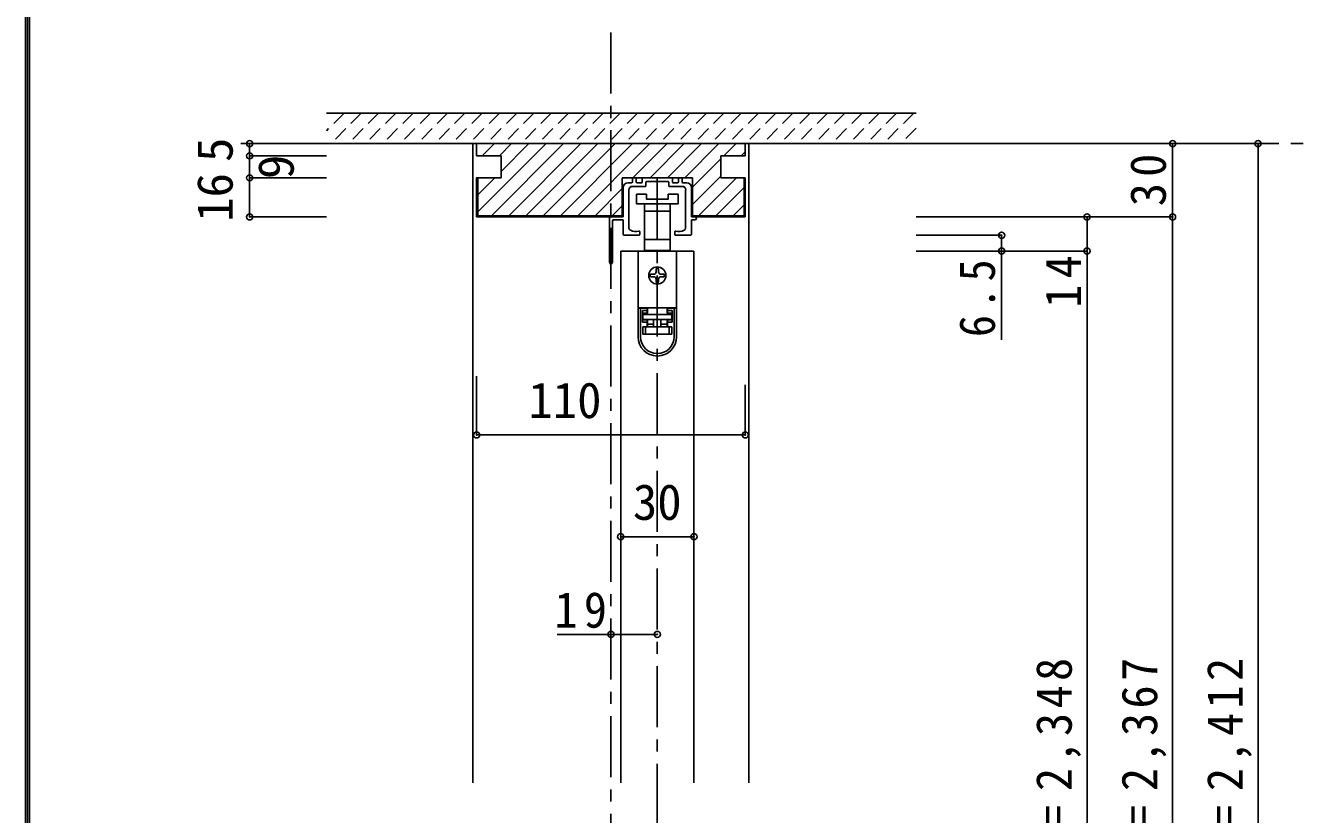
# Model space of a CAD drawing. Units: millimetres, scale not verified. Extents: x -973 to 977, y -718 to 696.
# Drawn here: x -973 to -450, y -323 to 0 of the extents above; entities that cross this region are included whole.
import ezdxf
from ezdxf.enums import TextEntityAlignment as Align

# ---------------------------------------------------------------- set-up
doc = ezdxf.new("R2010")
doc.units = ezdxf.units.MM
doc.header["$LTSCALE"] = 5
doc.header["$PDMODE"] = 32
doc.header["$PDSIZE"] = 2.5
doc.linetypes.add('CHAIN1', pattern=[8, 5, -1, 1, -1])
doc.linetypes.add('DASHED1', pattern=[1.8, 1.2, -0.6])
for name, color, linetype in [('0-1_通り芯', 4, 'CHAIN1'), ('0-4_枠', 3, 'Continuous'), ('0-6_扉', 6, 'Continuous'), ('0-7_金物', 7, 'Continuous'), ('0-B_寸法', 7, 'Continuous'), ('0-C_ハッチ', 4, 'DASHED1'), ('F-1_枠', 6, 'Continuous')]:
    doc.layers.add(name, color=color, linetype=linetype)
doc.styles.add('ＭＳ ゴシック', font='')
doc.styles.get('ＭＳ ゴシック').set_extended_font_data('MS Gothic')

# ---------------------------------------------------------------- blocks, each defined once
blk = doc.blocks.new('下荷重(戸車)')
at = {"layer": '0-7_金物'}
for p, q in [((8.5, 37.107), (4.5, 37.107)), ((5.25, 30.107), (5.25, 33.107)), ((-5.25, 30.107), (0, 30.107)), ((0, 30.107), (5.25, 30.107)), ((5.25, 18.507), (5.25, 30.107)), ((0, 18.507), (-5.25, 18.507)), ((-5.25, 18.507), (-5.25, 14.107)), ((5.25, 18.507), (0, 18.507)), ((5.25, 14.107), (5.25, 18.507)), ((7.9, 13.807), (-7.9, 13.807)), ((-7.9, 13.807), (-7.9, -9.493)), ((-5.25, 14.107), (-4, 14.107)), ((-4, 14.107), (-4, 13.807)), ((4, 14.107), (-4, 14.107)), ((4, 14.107), (5.25, 14.107)), ((4, 13.807), (4, 14.107)), ((7.9, 13.807), (7.9, -9.493)), ((-0.5, 6.307), (-0.5, 5.307)), ((0.5, 5.307), (0.5, 6.307)), ((-1.5, 4.307), (-2.5, 4.307)), ((-2.5, 3.307), (-1.5, 3.307)), ((-0.5, 2.307), (-0.5, 1.307)), ((0.5, 1.307), (0.5, 2.307)), ((2.5, 4.307), (1.5, 4.307)), ((1.5, 3.307), (2.5, 3.307)), ((7.9, -9.493), (-7.9, -9.493)), ((-7.9, -9.493), (-7.9, -9.593)), ((-6.9, -9.593), (-7.9, -9.593)), ((-7.9, -9.593), (-7.9, -21.293)), ((-4.2, -9.593), (-6.9, -9.593)), ((-6.9, -21.293), (-6.9, -9.593)), ((-4.9, -9.593), (-4.9, -9.493)), ((-4.2, -9.593), (-4.2, -10.593)), ((-4, -11.693), (-4, -9.493)), ((4, -9.493), (4, -11.693)), ((6.9, -9.593), (4.2, -9.593)), ((4.2, -10.593), (4.2, -9.593)), ((4.9, -9.493), (4.9, -9.593)), ((6.9, -9.593), (6.9, -21.293)), ((7.9, -9.593), (6.9, -9.593)), ((7.9, -9.493), (7.9, -9.593)), ((7.9, -21.293), (7.9, -9.593)), ((-6.1, -10.593), (-6.1, -15.293)), ((-6.1, -10.593), (-4.2, -10.593)), ((-6.1, -14.293), (-4.2, -14.293)), ((-4.2, -15.293), (-6.1, -15.293)), ((-5.9, -11.693), (-5.9, -12.193)), ((-4, -11.693), (-5.9, -11.693)), ((-5.9, -12.193), (5.9, -12.193)), ((-5.9, -14.193), (-5.9, -12.193)), ((5.9, -14.193), (-5.9, -14.193)), ((-4.2, -14.293), (-4.2, -15.293)), ((-4.2, -15.293), (-4.2, -17.193)), ((-4, -16.193), (-4, -14.193)), ((-1.5, -14.193), (-1.5, -17.193)), ((1.5, -14.193), (1.5, -17.193)), ((5.9, -11.693), (4, -11.693)), ((4.2, -11.593), (4.2, -10.593)), ((4.2, -10.593), (6.1, -10.593)), ((6.1, -11.593), (4.2, -11.593)), ((6.1, -15.293), (4.2, -15.293)), ((4.2, -17.193), (4.2, -15.293)), ((5.9, -12.193), (5.9, -11.693)), ((5.9, -12.193), (5.9, -14.193)), ((6.1, -15.293), (6.1, -10.593)), ((-5.9, -17.193), (-4.9, -17.193)), ((-4.9, -17.193), (4.9, -17.193)), ((-4.9, -17.193), (-4.9, -20.193)), ((4.9, -20.193), (-4.9, -20.193)), ((1.5, -16.193), (4, -16.193)), ((4.9, -17.193), (5.9, -17.193)), ((5.9, -17.193), (5.9, -20.193))]:
    blk.add_line(p, q, dxfattribs=at)
for points in [[(-8.5, 33.107), (0, 33.107), (8.5, 33.107), (8.5, 37.107)], [(4.5, 37.107), (4.5, 35.107), (-4.5, 35.107), (-4.5, 37.107), (-8.5, 37.107), (-8.5, 33.107)], [(-5.25, 33.107), (-5.25, 30.107), (-5.25, 18.507)], [(-4.2, -10.593), (-4.2, -11.593), (-6.1, -11.593)], [(4, -14.193), (4, -16.193), (4, -17.193)], [(4.2, -15.293), (4.2, -14.293), (6.1, -14.293)], [(-4.9, -20.193), (-5.9, -20.193), (-5.9, -17.193)], [(-4, -17.193), (-4, -16.193), (-1.5, -16.193)], [(5.9, -20.193), (4.9, -20.193), (4.9, -17.193)]]:
    blk.add_lwpolyline(points, dxfattribs=at)
blk.add_circle((0, 3.807), 3.5, dxfattribs=at)
for centre, radius, start, end in [((-1.5, 5.307), 1, 270, 0), ((0, 6.307), 0.5, 90, 180), ((0, 6.307), 0.5, 0, 90), ((1.5, 5.307), 1, 180, 270), ((-2.5, 3.807), 0.5, 90, 180), ((-2.5, 3.807), 0.5, 180, 270), ((-1.5, 2.307), 1, 0, 90), ((0, 1.307), 0.5, 180, 270), ((0, 1.307), 0.5, 270, 0), ((1.5, 2.307), 1, 90, 180), ((2.5, 3.807), 0.5, 0, 90), ((2.5, 3.807), 0.5, 270, 0), ((0, -21.293), 7.9, 180, 0), ((0, -21.293), 6.9, 180, 0)]:
    blk.add_arc(centre, radius, start, end, dxfattribs=at)
blk = doc.blocks.new('03')
at = {"layer": '0-B_寸法'}
for p, q in [((-13.079, 5.476), (-13.079, -6.524)), ((-11.079, 7.476), (-9.529, 7.476)), ((-9.229, 7.776), (-9.229, 9.176)), ((-9.229, 5.976), (-4.029, 5.976)), ((-8.029, 9.476), (-8.929, 9.476)), ((-7.729, 7.776), (-7.729, 9.176)), ((-5.529, 7.476), (-7.429, 7.476)), ((-5.229, 9.176), (-5.229, 7.776)), ((-4.929, 9.476), (6.771, 9.476)), ((-3.729, 6.276), (-3.729, 7.676)), ((-3.429, 7.976), (0.621, 7.976)), ((0.921, 8.276), (0.621, 7.976)), ((0.921, 8.276), (1.221, 7.976)), ((5.271, 7.976), (1.221, 7.976)), ((5.571, 6.276), (5.571, 7.676)), ((11.071, 5.976), (5.871, 5.976)), ((7.071, 9.176), (7.071, 7.776)), ((7.371, 7.476), (9.271, 7.476)), ((9.571, 7.776), (9.571, 9.176)), ((9.871, 9.476), (10.771, 9.476)), ((11.071, 7.776), (11.071, 9.176)), ((12.921, 7.476), (11.371, 7.476)), ((14.921, 5.476), (14.921, -6.524)), ((-10.679, -11.096), (-10.679, 4.476)), ((12.521, -11.096), (12.521, 4.476)), ((-18.679, -25.124), (-18.679, -7.024)), ((-18.179, -6.524), (-13.079, -6.524)), ((-17.479, -25.124), (-17.479, -8.224)), ((-16.979, -7.724), (-13.079, -7.724)), ((-13.079, -13.724), (-13.079, -7.724)), ((16.321, -6.524), (14.921, -6.524)), ((16.321, -7.724), (14.921, -7.724)), ((14.921, -13.724), (14.921, -7.724)), ((-12.779, -14.024), (-6.529, -14.024)), ((-6.229, -13.724), (-6.229, -12.649)), ((8.071, -13.724), (8.071, -12.649)), ((14.621, -14.024), (8.371, -14.024))]:
    blk.add_line(p, q, dxfattribs=at)
for centre, radius, start, end in [((-11.079, 5.476), 2, 90, 180), ((-9.229, 4.476), 1.5, 90, 180), ((-9.529, 7.776), 0.3, 270, 0), ((-8.929, 9.176), 0.3, 90, 180), ((-8.029, 9.176), 0.3, 0, 90), ((-7.429, 7.776), 0.3, 180, 270), ((-5.529, 7.776), 0.3, 270, 0), ((-4.929, 9.176), 0.3, 90, 180), ((-4.029, 6.276), 0.3, 270, 0), ((-3.429, 7.676), 0.3, 90, 180), ((5.271, 7.676), 0.3, 0, 90), ((5.871, 6.276), 0.3, 180, 270), ((6.771, 9.176), 0.3, 0, 90), ((7.371, 7.776), 0.3, 180, 270), ((9.271, 7.776), 0.3, 270, 0), ((9.871, 9.176), 0.3, 90, 180), ((10.771, 9.176), 0.3, 0, 90), ((11.371, 7.776), 0.3, 180, 270), ((11.071, 4.476), 1.5, 0, 90), ((12.921, 5.476), 2, 0, 90), ((-18.179, -7.024), 0.5, 90, 180), ((-16.979, -8.224), 0.5, 90, 180), ((16.321, -7.124), 0.6, 0, 90), ((16.321, -7.124), 0.6, 270, 0), ((-12.779, -13.724), 0.3, 180, 270), ((-9.679, -11.096), 1, 180, 243.25632), ((-7.879, -7.524), 5, 243.25632, 284.75682), ((-6.529, -12.649), 0.3, 0, 104.75682), ((-6.529, -13.724), 0.3, 270, 0), ((8.371, -12.649), 0.3, 75.24318, 180), ((8.371, -13.724), 0.3, 180, 270), ((9.721, -7.524), 5, 255.24318, 296.74368), ((11.521, -11.096), 1, 296.74368, 0), ((14.621, -13.724), 0.3, 270, 0), ((-18.079, -25.124), 0.6, 180, 0)]:
    blk.add_arc(centre, radius, start, end, dxfattribs=at)

msp = doc.modelspace()

# ---------------------------------------------------------------- linework, layer by layer
at = {"layer": '0-1_通り芯'}
for p, q in [((-733.633, -2.5), (-733.633, -577.5)), ((-885.133, -48), (-449.633, -48)), ((-714.633, -62), (-714.633, -567.5))]:
    msp.add_line(p, q, dxfattribs=at)
at = {"layer": '0-4_枠', "color": 4}
for p, q in [((-788.633, -48), (-790.133, -48)), ((-790.133, -48), (-790.133, -309.75)), ((-678.633, -48), (-677.133, -48)), ((-677.133, -48), (-677.133, -309.75))]:
    msp.add_line(p, q, dxfattribs=at)
at = {"layer": '0-4_枠'}
for p, q in [((-678.633, -48), (-788.633, -48)), ((-788.633, -53), (-788.633, -48)), ((-678.633, -53), (-678.633, -48)), ((-788.633, -53), (-778.633, -53)), ((-778.633, -53), (-778.633, -62)), ((-678.633, -53), (-688.633, -53)), ((-688.633, -53), (-688.633, -62)), ((-788.133, -62), (-788.133, -77.5)), ((-729.033, -62), (-729.033, -78)), ((-729.033, -62), (-700.233, -62)), ((-688.633, -62), (-678.633, -62)), ((-679.133, -62), (-679.133, -77.5)), ((-678.633, -62), (-678.633, -78)), ((-788.633, -78), (-729.033, -78)), ((-788.133, -77.5), (-729.033, -77.5)), ((-700.233, -77.5), (-679.133, -77.5))]:
    msp.add_line(p, q, dxfattribs=at)
for points in [[(-778.633, -62), (-788.633, -62), (-788.633, -78)], [(-700.233, -62), (-700.233, -78), (-678.633, -78)]]:
    msp.add_lwpolyline(points, dxfattribs=at)
at = {"layer": '0-6_扉'}
for p, q in [((-699.633, -92), (-729.633, -92)), ((-729.633, -92), (-729.633, -309.75)), ((-699.633, -92), (-699.633, -309.75))]:
    msp.add_line(p, q, dxfattribs=at)
at = {"layer": '0-B_寸法', "color": 4, "linetype": 'DASHED1'}
for p, q in [((-842.922, -35.5), (-850.133, -42.711)), ((-835.851, -35.5), (-848.351, -48)), ((-828.78, -35.5), (-841.28, -48)), ((-821.708, -35.5), (-834.208, -48)), ((-814.637, -35.5), (-827.137, -48)), ((-807.566, -35.5), (-820.066, -48)), ((-800.495, -35.5), (-812.995, -48)), ((-793.424, -35.5), (-805.924, -48)), ((-786.353, -35.5), (-798.853, -48)), ((-779.282, -35.5), (-791.782, -48)), ((-772.211, -35.5), (-784.711, -48)), ((-765.14, -35.5), (-777.64, -48)), ((-758.069, -35.5), (-770.569, -48)), ((-750.998, -35.5), (-763.498, -48)), ((-743.927, -35.5), (-756.427, -48)), ((-736.856, -35.5), (-749.356, -48)), ((-729.785, -35.5), (-742.285, -48)), ((-722.714, -35.5), (-735.214, -48)), ((-715.642, -35.5), (-728.142, -48)), ((-708.571, -35.5), (-721.071, -48)), ((-701.5, -35.5), (-714, -48)), ((-694.429, -35.5), (-706.929, -48)), ((-687.358, -35.5), (-699.858, -48)), ((-680.287, -35.5), (-692.787, -48)), ((-673.216, -35.5), (-685.716, -48)), ((-666.145, -35.5), (-678.645, -48)), ((-659.074, -35.5), (-671.574, -48)), ((-652.003, -35.5), (-664.503, -48)), ((-644.932, -35.5), (-657.432, -48)), ((-637.861, -35.5), (-650.361, -48)), ((-630.79, -35.5), (-643.29, -48)), ((-623.719, -35.5), (-636.219, -48)), ((-616.648, -35.5), (-629.148, -48)), ((-609.576, -35.5), (-622.076, -48)), ((-608.633, -41.627), (-615.005, -48))]:
    msp.add_line(p, q, dxfattribs=at)
at = {"layer": '0-B_寸法', "color": 2}
for p, q in [((-850.133, -35.5), (-608.633, -35.5)), ((-850.133, -48), (-608.633, -48))]:
    msp.add_line(p, q, dxfattribs=at)
at = {"layer": '0-B_寸法', "color": 4}
for p, q in [((-881.633, -48), (-881.633, -53)), ((-881.633, -48), (-850.133, -48)), ((-468.633, -48), (-608.633, -48)), ((-503.633, -567.5), (-503.633, -48)), ((-468.633, -48), (-468.633, -555.5)), ((-881.633, -53), (-881.633, -62)), ((-881.633, -53), (-850.133, -53)), ((-881.633, -62), (-881.633, -78)), ((-881.633, -62), (-850.133, -62)), ((-881.633, -78), (-850.133, -78)), ((-503.633, -78), (-608.633, -78)), ((-538.633, -78), (-538.633, -547.5)), ((-573.633, -85.5), (-608.633, -85.5)), ((-573.633, -85.5), (-573.633, -128.372)), ((-538.633, -92), (-608.633, -92)), ((-788.633, -167.304), (-788.633, -143.246)), ((-678.633, -167.304), (-678.633, -146.746)), ((-788.633, -167.304), (-678.633, -167.304)), ((-729.633, -209), (-699.633, -209)), ((-755.633, -249), (-714.633, -249))]:
    msp.add_line(p, q, dxfattribs=at)
at = {"layer": '0-B_寸法'}
for p in [(-881.633, -48), (-503.633, -48), (-468.633, -48), (-881.633, -53), (-881.633, -62), (-881.633, -78), (-538.633, -78), (-503.633, -78), (-573.633, -85.5), (-573.633, -92), (-538.633, -92), (-788.633, -167.304), (-678.633, -167.304), (-729.633, -209), (-699.633, -209), (-733.633, -249), (-714.633, -249)]:
    msp.add_point(p, dxfattribs=at)
at = {"layer": '0-C_ハッチ', "linetype": 'Continuous'}
for p, q in [((-788.43, -48), (-788.633, -48.203)), ((-788.133, -75.987), (-760.146, -48)), ((-786.359, -53), (-781.359, -48)), ((-782.575, -77.5), (-753.075, -48)), ((-779.288, -53), (-774.288, -48)), ((-778.633, -59.416), (-767.217, -48)), ((-775.504, -77.5), (-746.004, -48)), ((-768.433, -77.5), (-738.933, -48)), ((-761.362, -77.5), (-731.862, -48)), ((-754.291, -77.5), (-724.791, -48)), ((-747.22, -77.5), (-717.72, -48)), ((-724.648, -62), (-710.648, -48)), ((-717.577, -62), (-703.577, -48)), ((-710.506, -62), (-696.506, -48)), ((-703.435, -62), (-689.435, -48)), ((-687.364, -53), (-682.364, -48)), ((-680.293, -53), (-678.633, -51.34)), ((-700.233, -65.869), (-688.633, -54.269)), ((-788.133, -68.916), (-781.217, -62)), ((-700.233, -72.94), (-688.633, -61.34)), ((-697.722, -77.5), (-682.222, -62)), ((-729.033, -66.384), (-740.148, -77.5)), ((-690.651, -77.5), (-679.133, -65.982)), ((-683.58, -77.5), (-679.133, -73.053)), ((-733.077, -77.5), (-729.033, -73.455))]:
    msp.add_line(p, q, dxfattribs=at)
at = {"layer": 'F-1_枠'}
for p, q in [((-973.347, 695.833), (-973.347, -700.833)), ((-972.514, 695.833), (-972.514, -700.833)), ((-971.68, 695.833), (-971.68, -700.833))]:
    msp.add_line(p, q, dxfattribs=at)

# ---------------------------------------------------------------- block references
at = {"layer": '0-7_金物'}
for name, p in [('03', (-715.554, -71.476)), ('下荷重(戸車)', (-714.633, -105.807))]:
    msp.add_blockref(name, p, dxfattribs=at)

# ---------------------------------------------------------------- texts
at = {"layer": '0-B_寸法', "style": 'ＭＳ ゴシック'}
for s, p in [('5', (-884.133, -55.5)), ('9', (-859.133, -62.5)), ('16', (-884.133, -80))]:
    msp.add_text(s, height=14.66, rotation=90, dxfattribs=at).set_placement(p, align=Align.BOTTOM_LEFT)
for s, p in [('110', (-767.409, -164.804)), ('30', (-724.633, -206.5))]:
    msp.add_text(s, height=14.66, dxfattribs=at).set_placement(p, align=Align.BOTTOM_LEFT)
at = {"layer": '0-B_寸法', "char_height": 14.66, "attachment_point": 7, "rotation": 90, "style": 'ＭＳ ゴシック'}
for s, insert in [('\\T1.27;\\W0.95;30', (-506.133, -73.625)), ('\\T1.27;\\W0.9;6.5', (-576.133, -127.199)), ('\\T1.27;\\W0.95;14', (-541.133, -115.25)), ('\\T1.19;\\W0.95;ＤＨ＝2,348', (-541.133, -381)), ('\\T1.19;\\W0.95;枠内＝2,367', (-506.133, -381)), ('\\T1.19;\\W0.95;枠外＝2,412', (-471.133, -381))]:
    msp.add_mtext(s, dxfattribs=dict(at, insert=insert))
at = {"layer": '0-B_寸法', "insert": (-756.758, -246.5), "char_height": 14.66, "attachment_point": 7, "style": 'ＭＳ ゴシック'}
msp.add_mtext('\\T1.27;\\W0.95;19', dxfattribs=at)

doc.saveas('drawing.dxf')
